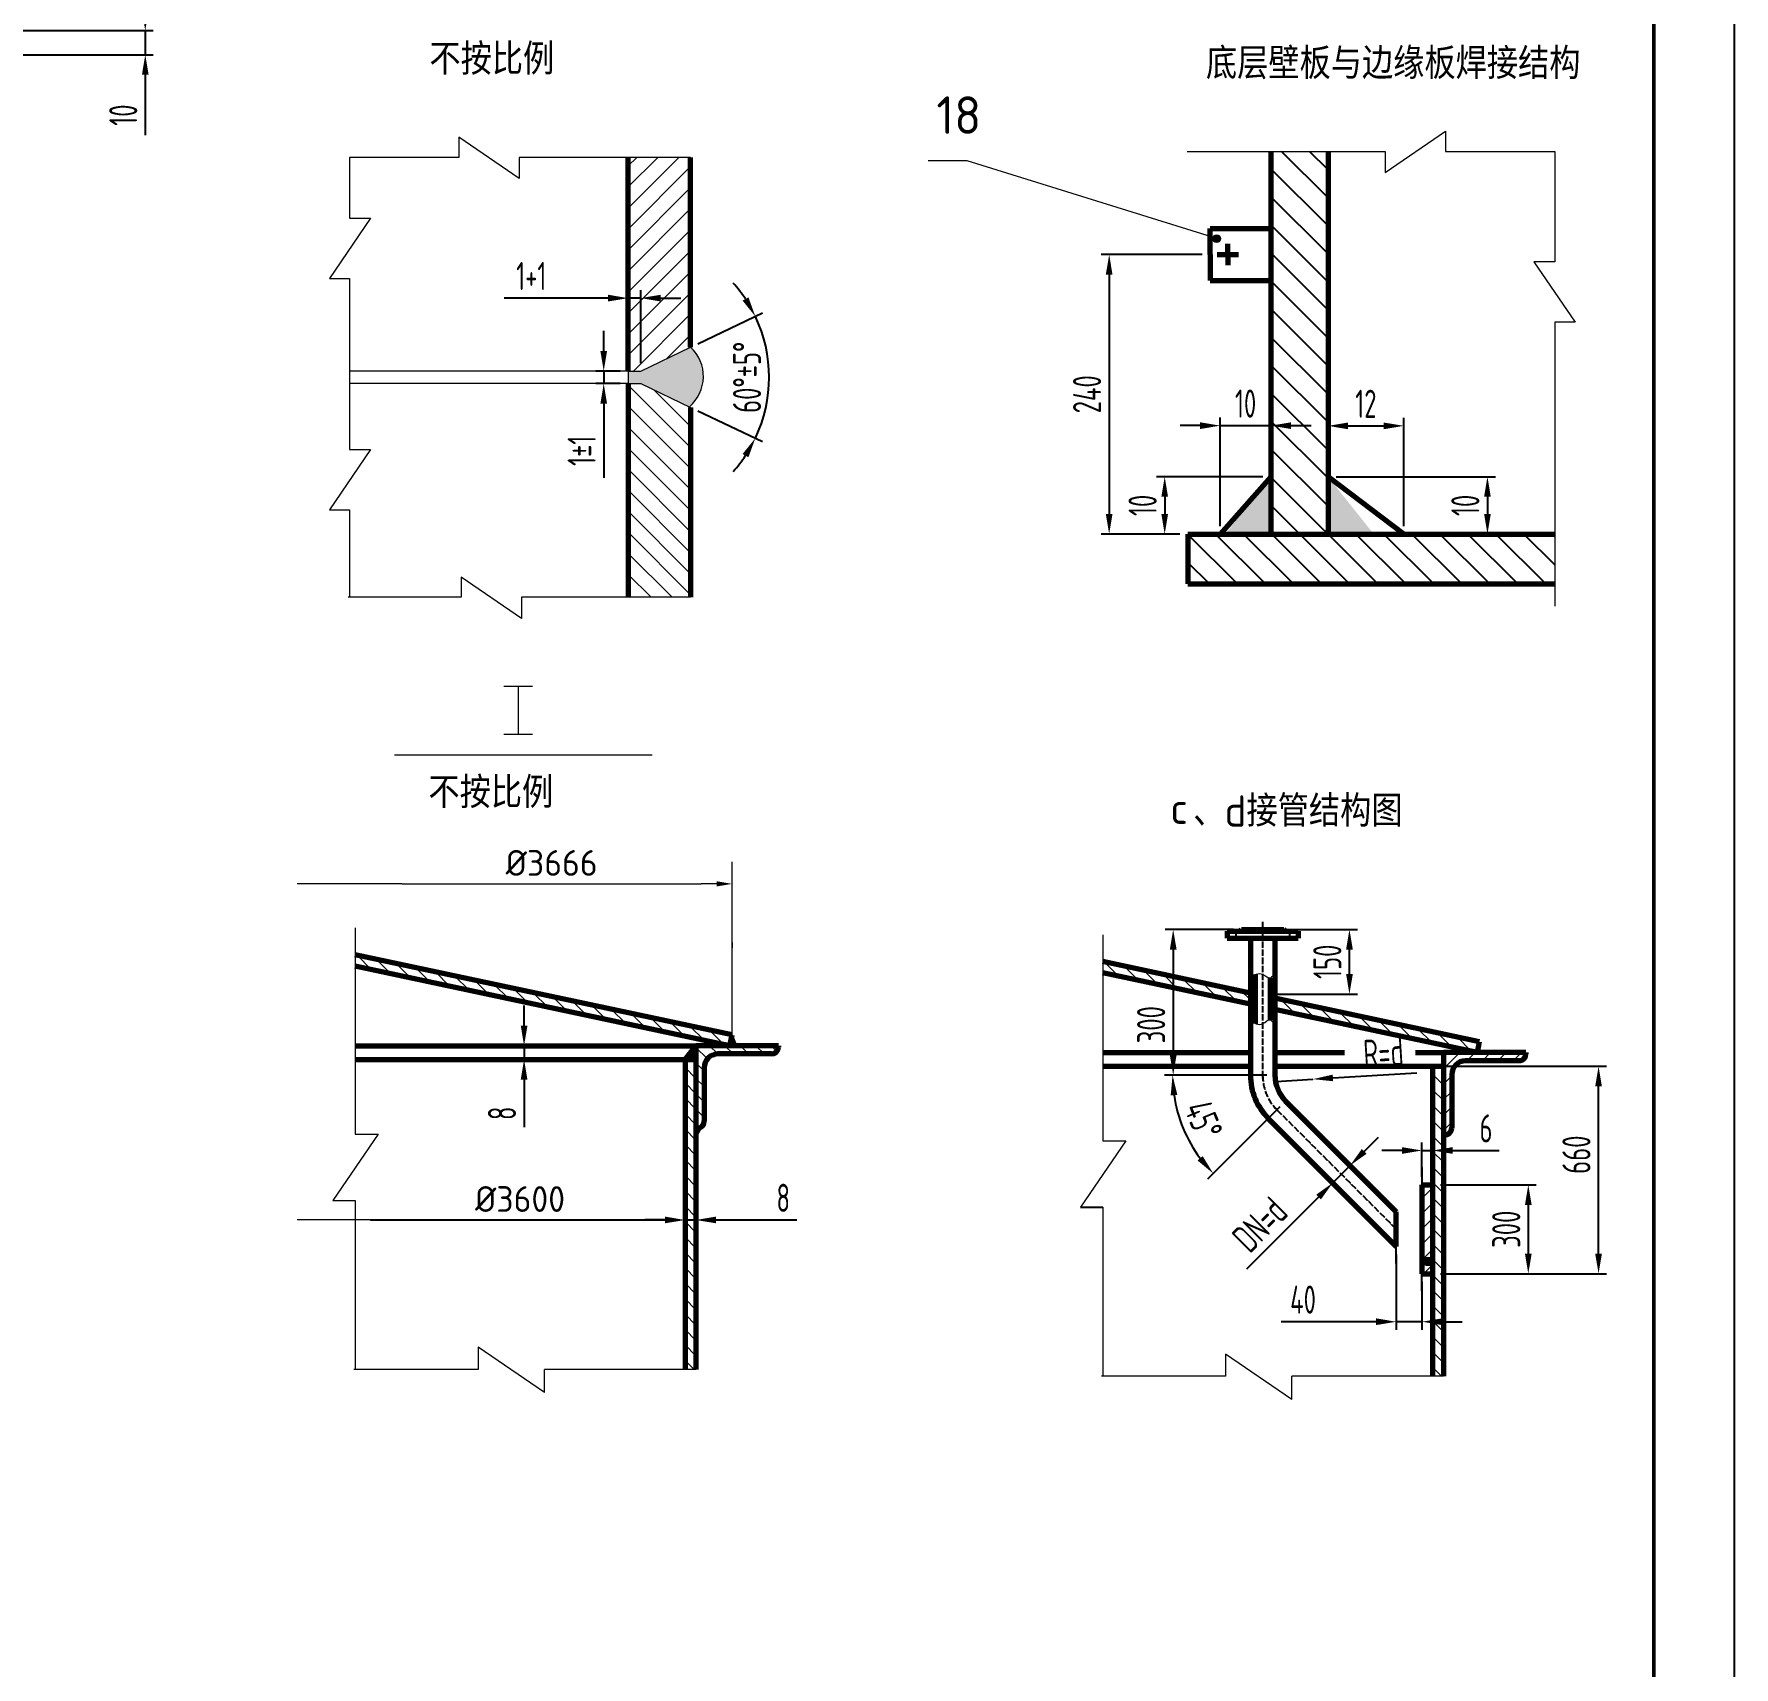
# Model space of a CAD drawing. Header units: millimetres. Extents: x -3106 to 5804, y -5569 to 7046.
# Drawn here: x 2628 to 5804, y -2325 to 726 of the extents above; entities that cross this region are included whole.
import ezdxf

# ---------------------------------------------------------------- set-up
doc = ezdxf.new("R2010")
doc.units = ezdxf.units.MM
doc.linetypes.add('ACAD_ISO04W100', pattern=[30, 24, -3, 0, -3])
for name, color, linetype, lineweight in [('标注', 7, 'Continuous', 18), ('粗实线', 4, 'Continuous', 70), ('细实线', 7, 'Continuous', 18)]:
    doc.layers.add(name, color=color, linetype=linetype, lineweight=lineweight)
doc.layers.add('点划线', color=1, linetype='ACAD_ISO04W100')
doc.styles.add('GB', font='Tssdeng.shx', dxfattribs={"bigfont": 'hztxt.shx'})
doc.styles.add('HGCAD', font='gbenor.shx', dxfattribs={"width": 0.75, "bigfont": 'gbcbig.shx'})
doc.styles.get("Standard").update_dxf_attribs({"font": 'Tssdeng.shx', "bigfont": 'hztxt.shx'})
doc.dimstyles.new('GB', dxfattribs={"dimscale": 5, "dimtxt": 3.5, "dimasz": 2.5, "dimexe": 2.25, "dimexo": 2, "dimtad": 1, "dimdec": 0, "dimtxsty": 'GB', "dimcen": 2.5, "dimadec": 0, "dimazin": 0, "dimtfac": 1, "dimtdec": 0, "dimtmove": 0, "dimatfit": 3, "dimfxl": 0, "dimarcsym": 0})
doc.dimstyles.new('GB$0', dxfattribs={"dimscale": 20, "dimtxt": 3.5, "dimasz": 2.5, "dimexe": 2.25, "dimexo": 2, "dimtad": 1, "dimdec": 0, "dimtxsty": 'GB', "dimcen": 2.5, "dimadec": 0, "dimazin": 0, "dimtfac": 1, "dimtdec": 0, "dimtmove": 0, "dimatfit": 3, "dimfxl": 0, "dimarcsym": 0})
doc.dimstyles.new('GB$2', dxfattribs={"dimscale": 20, "dimtxt": 3.5, "dimasz": 2.5, "dimexe": 2.25, "dimexo": 2, "dimtad": 1, "dimdec": 0, "dimtxsty": 'GB', "dimcen": 2.5, "dimadec": 0, "dimazin": 0, "dimtfac": 1, "dimtdec": 0, "dimtmove": 0, "dimatfit": 3, "dimfxl": 0, "dimarcsym": 0})
doc.dimstyles.new('GB$4', dxfattribs={"dimscale": 20, "dimtxt": 3.5, "dimasz": 2.5, "dimexe": 2.25, "dimexo": 2, "dimtad": 1, "dimtoh": 1, "dimdec": 0, "dimtxsty": 'GB', "dimcen": 2.5, "dimadec": 0, "dimazin": 0, "dimtfac": 1, "dimtdec": 0, "dimtmove": 0, "dimatfit": 3, "dimfxl": 0, "dimarcsym": 0})
pattern_1 = [(135, (3337.66, -10520.879), (-14.402535, -14.402535), [])]
pattern_2 = [(135, (4734.54, -10533.63), (-14.402535, -14.402535), [])]

# ---------------------------------------------------------------- blocks, each defined once
blk = doc.blocks.new('*D9')
at = {"color": 0, "lineweight": -2}
for p, q in [((2835.5, 769.7), (2835.5, 807.2)), ((2182, 732.2), (2850.5, 732.2)), ((2835.5, 732.2), (2835.5, 687.2)), ((2182, 687.2), (2850.5, 687.2)), ((2835.5, 649.7), (2835.5, 536.7))]:
    blk.add_line(p, q, dxfattribs=at)
at = {"color": 0}
for points in [[(2829.3, 769.7), (2841.8, 769.7), (2835.5, 732.2)], [(2829.3, 649.7), (2841.8, 649.7), (2835.5, 687.2)]]:
    blk.add_solid(points, dxfattribs=at)
at = {"layer": 'Defpoints', "color": 0}
for p in [(2167, 732.2), (2167, 687.2), (2835.5, 687.2)]:
    blk.add_point(p, dxfattribs=at)
at = {"color": 0, "insert": (2794.3, 574.4), "char_height": 52.5, "attachment_point": 5, "rotation": 90, "style": 'HGCAD'}
blk.add_mtext('10', dxfattribs=at)
blk = doc.blocks.new('*D24')
at = {"color": 0, "lineweight": -2}
for p, q in [((3700.4, 232.5), (3506.2, 232.5)), ((3737.9, 111.3), (3737.9, 247.5)), ((3761.2, 232.5), (3737.9, 232.5)), ((3761.2, 111.3), (3761.2, 247.5)), ((3798.7, 232.5), (3836.2, 232.5))]:
    blk.add_line(p, q, dxfattribs=at)
at = {"color": 0}
for points in [[(3700.4, 238.8), (3700.4, 226.3), (3737.9, 232.5)], [(3798.7, 238.8), (3798.7, 226.3), (3761.2, 232.5)]]:
    blk.add_solid(points, dxfattribs=at)
at = {"layer": 'Defpoints', "color": 0}
for p in [(3761.2, 232.5), (3737.9, 96.3), (3761.2, 96.3)]:
    blk.add_point(p, dxfattribs=at)
at = {"color": 0, "insert": (3556.8, 273.8), "char_height": 52.5, "attachment_point": 5, "style": 'HGCAD'}
blk.add_mtext('1+1', dxfattribs=at)
blk = doc.blocks.new('*D25')
at = {"color": 0, "lineweight": -2}
for p, q in [((3692.1, 133.8), (3692.1, 171.3)), ((3722.9, 96.3), (3677.1, 96.3)), ((3692.1, 96.3), (3692.1, 72.9)), ((3722.9, 72.9), (3677.1, 72.9)), ((3692.1, 35.4), (3692.1, -103.2))]:
    blk.add_line(p, q, dxfattribs=at)
at = {"color": 0}
for points in [[(3685.9, 133.8), (3698.4, 133.8), (3692.1, 96.3)], [(3685.9, 35.4), (3698.4, 35.4), (3692.1, 72.9)]]:
    blk.add_solid(points, dxfattribs=at)
at = {"layer": 'Defpoints', "color": 0}
for p in [(3737.9, 96.3), (3692.1, 72.9), (3737.9, 72.9)]:
    blk.add_point(p, dxfattribs=at)
at = {"color": 0, "insert": (3650.9, -52.7), "char_height": 52.5, "attachment_point": 5, "rotation": 90, "style": 'HGCAD'}
blk.add_mtext('1%%P1', dxfattribs=at)
blk = doc.blocks.new('*D26')
at = {"color": 0, "lineweight": -2}
for p, q in [((3868.1, 147.2), (3989, 204.8)), ((3868.1, 22), (3989, -35.6))]:
    blk.add_line(p, q, dxfattribs=at)
for start, end in [(33.5975, 41.729), (334.534, 25.466), (318.271, 326.4025)]:
    blk.add_arc((3736.7, 84.6), 264.5, start, end, dxfattribs=at)
at = {"color": 0}
for points in [[(3962.5, 234), (3951.6, 227.9), (3975.5, 198.3)], [(3951.6, -58.7), (3962.5, -64.8), (3975.5, -29.1)]]:
    blk.add_solid(points, dxfattribs=at)
at = {"layer": 'Defpoints', "color": 0}
for p in [(3854.5, 140.7), (3761.2, 96.3), (3761.2, 72.9), (3998.3, 45.6), (3854.5, 28.5)]:
    blk.add_point(p, dxfattribs=at)
at = {"color": 0, "insert": (3959.9, 84.6), "char_height": 52.5, "attachment_point": 5, "rotation": 90, "style": 'HGCAD'}
blk.add_mtext('60%%d%%p5%%D', dxfattribs=at)
blk = doc.blocks.new('*D38')
at = {"color": 0, "lineweight": -2}
for p, q in [((3806.5, -1489.7), (3769, -1489.7)), ((3844, -1489.7), (3864.5, -1489.7)), ((3902, -1489.7), (4053.2, -1489.7)), ((3844, -1503.7), (3844, -1504.7)), ((3864.5, -1503.7), (3864.5, -1504.7))]:
    blk.add_line(p, q, dxfattribs=at)
at = {"color": 0}
for points in [[(3806.5, -1483.4), (3806.5, -1495.9), (3844, -1489.7)], [(3902, -1483.4), (3902, -1495.9), (3864.5, -1489.7)]]:
    blk.add_solid(points, dxfattribs=at)
at = {"layer": 'Defpoints', "color": 0}
for p in [(3844, -1488.7), (3844, -1489.7), (3864.5, -1488.7)]:
    blk.add_point(p, dxfattribs=at)
at = {"color": 0, "insert": (4027.6, -1448.4), "char_height": 52.5, "attachment_point": 5, "style": 'HGCAD'}
blk.add_mtext('8', dxfattribs=at)
blk = doc.blocks.new('*D39')
at = {"color": 0, "lineweight": -2}
for p, q in [((3543.3, -1126.6), (3543.3, -1089.1)), ((3531, -1164.1), (3528.3, -1164.1)), ((3543.3, -1164.1), (3543.3, -1189.8)), ((3531, -1189.8), (3528.3, -1189.8)), ((3543.3, -1227.3), (3543.3, -1316))]:
    blk.add_line(p, q, dxfattribs=at)
at = {"color": 0}
for points in [[(3537.1, -1126.6), (3549.6, -1126.6), (3543.3, -1164.1)], [(3537.1, -1227.3), (3549.6, -1227.3), (3543.3, -1189.8)]]:
    blk.add_solid(points, dxfattribs=at)
at = {"layer": 'Defpoints', "color": 0}
for p in [(3546, -1164.1), (3543.3, -1189.8), (3546, -1189.8)]:
    blk.add_point(p, dxfattribs=at)
at = {"color": 0, "insert": (3502.1, -1290.4), "char_height": 52.5, "attachment_point": 5, "rotation": 90, "style": 'HGCAD'}
blk.add_mtext('8', dxfattribs=at)
blk = doc.blocks.new('*D40')
at = {"color": 0, "lineweight": -2}
for p, q in [((4810.6, 314), (4621.6, 314)), ((4636.6, 276.5), (4636.6, -170.7)), ((4768.7, -208.2), (4621.6, -208.2))]:
    blk.add_line(p, q, dxfattribs=at)
at = {"color": 0}
for points in [[(4630.3, 276.5), (4642.8, 276.5), (4636.6, 314)], [(4630.3, -170.7), (4642.8, -170.7), (4636.6, -208.2)]]:
    blk.add_solid(points, dxfattribs=at)
at = {"layer": 'Defpoints', "color": 0}
for p in [(4825.6, 314), (4636.6, -208.2), (4783.7, -208.2)]:
    blk.add_point(p, dxfattribs=at)
at = {"color": 0, "insert": (4595.3, 52.9), "char_height": 52.5, "attachment_point": 5, "rotation": 90, "style": 'HGCAD'}
blk.add_mtext('240', dxfattribs=at)
blk = doc.blocks.new('*D44')
at = {"color": 0, "lineweight": -2}
for p, q in [((4868.7, -946.9), (4741.2, -946.9)), ((4756.2, -984.4), (4756.2, -1181.7)), ((4885.5, -1219.2), (4741.2, -1219.2))]:
    blk.add_line(p, q, dxfattribs=at)
at = {"color": 0}
for points in [[(4750, -984.4), (4762.5, -984.4), (4756.2, -946.9)], [(4750, -1181.7), (4762.5, -1181.7), (4756.2, -1219.2)]]:
    blk.add_solid(points, dxfattribs=at)
at = {"layer": 'Defpoints', "color": 0}
for p in [(4883.7, -946.9), (4756.2, -1219.2), (4900.5, -1219.2)]:
    blk.add_point(p, dxfattribs=at)
at = {"color": 0, "insert": (4715, -1124.9), "char_height": 52.5, "attachment_point": 5, "rotation": 90, "style": 'HGCAD'}
blk.add_mtext('300', dxfattribs=at)
blk = doc.blocks.new('*D45')
at = {"color": 0, "lineweight": -2}
for p, q in [((5172.9, -1554), (5172.9, -1694.8)), ((5221, -1605.1), (5221, -1694.8)), ((5135.4, -1679.8), (4958.1, -1679.8)), ((5221, -1679.8), (5172.9, -1679.8)), ((5258.5, -1679.8), (5296, -1679.8))]:
    blk.add_line(p, q, dxfattribs=at)
at = {"color": 0}
for points in [[(5135.4, -1673.5), (5135.4, -1686), (5172.9, -1679.8)], [(5258.5, -1673.5), (5258.5, -1686), (5221, -1679.8)]]:
    blk.add_solid(points, dxfattribs=at)
at = {"layer": 'Defpoints', "color": 0}
for p in [(5172.9, -1539), (5221, -1590.1), (5221, -1679.8)]:
    blk.add_point(p, dxfattribs=at)
at = {"color": 0, "insert": (4998.8, -1638.5), "char_height": 52.5, "attachment_point": 5, "style": 'HGCAD'}
blk.add_mtext('40', dxfattribs=at)
blk = doc.blocks.new('*D46')
at = {"color": 0, "lineweight": -2}
for p, q in [((5255.9, -1202.6), (5566, -1202.6)), ((5551, -1552.6), (5551, -1240.1)), ((5255.9, -1590.1), (5566, -1590.1))]:
    blk.add_line(p, q, dxfattribs=at)
at = {"color": 0}
for points in [[(5544.7, -1240.1), (5557.2, -1240.1), (5551, -1202.6)], [(5544.7, -1552.6), (5557.2, -1552.6), (5551, -1590.1)]]:
    blk.add_solid(points, dxfattribs=at)
at = {"layer": 'Defpoints', "color": 0}
for p in [(5240.9, -1202.6), (5551, -1202.6), (5240.9, -1590.1)]:
    blk.add_point(p, dxfattribs=at)
at = {"color": 0, "insert": (5509.7, -1367.7), "char_height": 52.5, "attachment_point": 5, "rotation": 90, "style": 'HGCAD'}
blk.add_mtext('660', dxfattribs=at)
blk = doc.blocks.new('*D47')
at = {"color": 0, "lineweight": -2}
for p, q in [((5255.9, -1423.9), (5434.7, -1423.9)), ((5419.7, -1461.4), (5419.7, -1552.6)), ((5255.9, -1590.1), (5434.7, -1590.1))]:
    blk.add_line(p, q, dxfattribs=at)
at = {"color": 0}
for points in [[(5413.5, -1461.4), (5426, -1461.4), (5419.7, -1423.9)], [(5413.5, -1552.6), (5426, -1552.6), (5419.7, -1590.1)]]:
    blk.add_solid(points, dxfattribs=at)
at = {"layer": 'Defpoints', "color": 0}
for p in [(5240.9, -1423.9), (5240.9, -1590.1), (5419.7, -1590.1)]:
    blk.add_point(p, dxfattribs=at)
at = {"color": 0, "insert": (5378.5, -1507), "char_height": 52.5, "attachment_point": 5, "rotation": 90, "style": 'HGCAD'}
blk.add_mtext('300', dxfattribs=at)
blk = doc.blocks.new('*D48')
at = {"color": 0, "lineweight": -2}
for p, q in [((5183.5, -1359.9), (5146, -1359.9)), ((5221, -1408.9), (5221, -1344.9)), ((5221, -1359.9), (5240.9, -1359.9)), ((5240.9, -1408.9), (5240.9, -1344.9)), ((5278.4, -1359.9), (5365.6, -1359.9))]:
    blk.add_line(p, q, dxfattribs=at)
at = {"color": 0}
for points in [[(5183.5, -1353.6), (5183.5, -1366.1), (5221, -1359.9)], [(5278.4, -1353.6), (5278.4, -1366.1), (5240.9, -1359.9)]]:
    blk.add_solid(points, dxfattribs=at)
at = {"layer": 'Defpoints', "color": 0}
for p in [(5240.9, -1359.9), (5221, -1423.9), (5240.9, -1423.9)]:
    blk.add_point(p, dxfattribs=at)
at = {"color": 0, "insert": (5340.7, -1318.6), "char_height": 52.5, "attachment_point": 5, "style": 'HGCAD'}
blk.add_mtext('6', dxfattribs=at)
blk = doc.blocks.new('*D49')
at = {"color": 0, "lineweight": -2}
for p, q in [((4938.3, -946.9), (5100.5, -946.9)), ((5085.5, -1030.3), (5085.5, -984.4)), ((4938.3, -1067.8), (5100.5, -1067.8))]:
    blk.add_line(p, q, dxfattribs=at)
at = {"color": 0}
for points in [[(5079.3, -984.4), (5091.8, -984.4), (5085.5, -946.9)], [(5079.3, -1030.3), (5091.8, -1030.3), (5085.5, -1067.8)]]:
    blk.add_solid(points, dxfattribs=at)
at = {"layer": 'Defpoints', "color": 0}
for p in [(4923.3, -946.9), (5085.5, -946.9), (4923.3, -1067.8)]:
    blk.add_point(p, dxfattribs=at)
at = {"color": 0, "insert": (5044.3, -1007.3), "char_height": 52.5, "attachment_point": 5, "rotation": 90, "style": 'HGCAD'}
blk.add_mtext('150', dxfattribs=at)
blk = doc.blocks.new('*D50')
at = {"color": 0, "lineweight": -2}
for p, q in [((4931.2, -1219.2), (4740, -1219.2)), ((4955.7, -1278.3), (4820.5, -1413.5))]:
    blk.add_line(p, q, dxfattribs=at)
blk.add_arc((5014.8, -1219.2), 259.7, 188.2796, 216.7204, dxfattribs=at)
at = {"color": 0}
for points in [[(4751.5, -1257.1), (4764, -1256.2), (4755, -1219.2)], [(4811.3, -1370.4), (4801.8, -1378.6), (4831.1, -1402.9)]]:
    blk.add_solid(points, dxfattribs=at)
at = {"layer": 'Defpoints', "color": 0}
for p in [(4946.2, -1219.2), (5014.8, -1219.2), (4966.3, -1267.7), (4763.9, -1286.4)]:
    blk.add_point(p, dxfattribs=at)
at = {"color": 0, "insert": (4812.9, -1302.8), "char_height": 52.5, "attachment_point": 5, "rotation": 292.5, "style": 'HGCAD'}
blk.add_mtext('45%%D', dxfattribs=at)
blk = doc.blocks.new('*D51')
at = {"color": 0, "lineweight": -2}
for p, q in [((4948.8, -1230.8), (5017.3, -1226.6)), ((5054.7, -1224.3), (5211.2, -1214.7))]:
    blk.add_line(p, q, dxfattribs=at)
at = {"color": 0}
blk.add_solid([(5054.3, -1218.1), (5055.1, -1230.5), (5017.3, -1226.6)], dxfattribs=at)
at = {"layer": 'Defpoints', "color": 0}
for p in [(4948.8, -1230.8), (5017.3, -1226.6)]:
    blk.add_point(p, dxfattribs=at)
at = {"color": 0, "insert": (5149.1, -1177.2), "char_height": 52.5, "attachment_point": 5, "rotation": 3.528, "style": 'HGCAD'}
blk.add_mtext('R=d', dxfattribs=at)
blk = doc.blocks.new('*D52')
at = {"color": 0, "lineweight": -2}
for p, q in [((5113.1, -1361.5), (5139.7, -1335)), ((5086.6, -1388), (5054.3, -1420.4)), ((5080.2, -1381.6), (5097.2, -1398.6)), ((5047.9, -1413.9), (5064.9, -1431)), ((5027.8, -1446.9), (4893.3, -1581.3))]:
    blk.add_line(p, q, dxfattribs=at)
at = {"color": 0}
for points in [[(5108.7, -1357.1), (5117.6, -1365.9), (5086.6, -1388)], [(5023.4, -1442.5), (5032.2, -1451.3), (5054.3, -1420.4)]]:
    blk.add_solid(points, dxfattribs=at)
at = {"layer": 'Defpoints', "color": 0}
for p in [(5069.6, -1371), (5037.3, -1403.3), (5054.3, -1420.4)]:
    blk.add_point(p, dxfattribs=at)
at = {"color": 0, "insert": (4918.1, -1498.2), "char_height": 52.5, "attachment_point": 5, "rotation": 45, "style": 'HGCAD'}
blk.add_mtext('DN=d', dxfattribs=at)
blk = doc.blocks.new('*D56')
at = {"color": 0, "lineweight": -2}
for p, q in [((4923.8, -101.2), (4725.3, -101.2)), ((4740.3, -138.7), (4740.3, -170.7)), ((4768.7, -208.2), (4725.3, -208.2))]:
    blk.add_line(p, q, dxfattribs=at)
at = {"color": 0}
for points in [[(4734.1, -138.7), (4746.6, -138.7), (4740.3, -101.2)], [(4734.1, -170.7), (4746.6, -170.7), (4740.3, -208.2)]]:
    blk.add_solid(points, dxfattribs=at)
at = {"layer": 'Defpoints', "color": 0}
for p in [(4938.8, -101.2), (4740.3, -208.2), (4783.7, -208.2)]:
    blk.add_point(p, dxfattribs=at)
at = {"color": 0, "insert": (4699.1, -154.7), "char_height": 52.5, "attachment_point": 5, "rotation": 90, "style": 'HGCAD'}
blk.add_mtext('10', dxfattribs=at)
blk = doc.blocks.new('*D57')
at = {"color": 0, "lineweight": -2}
for p, q in [((4844.1, -193.2), (4844.1, 9.3)), ((4938.8, -193.2), (4938.8, 9.3)), ((4806.6, -5.7), (4769.1, -5.7)), ((4844.1, -5.7), (4938.8, -5.7)), ((4976.3, -5.7), (5013.8, -5.7))]:
    blk.add_line(p, q, dxfattribs=at)
at = {"color": 0}
for points in [[(4806.6, 0.5), (4806.6, -12), (4844.1, -5.7)], [(4976.3, 0.5), (4976.3, -12), (4938.8, -5.7)]]:
    blk.add_solid(points, dxfattribs=at)
at = {"layer": 'Defpoints', "color": 0}
for p in [(4938.8, -5.7), (4844.1, -208.2), (4938.8, -208.2)]:
    blk.add_point(p, dxfattribs=at)
at = {"color": 0, "insert": (4891.5, 35.5), "char_height": 52.5, "attachment_point": 5, "style": 'HGCAD'}
blk.add_mtext('10', dxfattribs=at)
blk = doc.blocks.new('*D58')
at = {"color": 0, "lineweight": -2}
for p, q in [((5060.5, -101.2), (5358.4, -101.2)), ((5343.4, -138.7), (5343.4, -170.7)), ((5202, -208.2), (5358.4, -208.2))]:
    blk.add_line(p, q, dxfattribs=at)
at = {"color": 0}
for points in [[(5337.1, -138.7), (5349.6, -138.7), (5343.4, -101.2)], [(5337.1, -170.7), (5349.6, -170.7), (5343.4, -208.2)]]:
    blk.add_solid(points, dxfattribs=at)
at = {"layer": 'Defpoints', "color": 0}
for p in [(5045.5, -101.2), (5187, -208.2), (5343.4, -208.2)]:
    blk.add_point(p, dxfattribs=at)
at = {"color": 0, "insert": (5302.1, -154.7), "char_height": 52.5, "attachment_point": 5, "rotation": 90, "style": 'HGCAD'}
blk.add_mtext('10', dxfattribs=at)
blk = doc.blocks.new('*D59')
at = {"color": 0, "lineweight": -2}
for p, q in [((5045.5, -193.2), (5045.5, 8.9)), ((5187, -193.2), (5187, 8.9)), ((5083, -6.1), (5149.5, -6.1))]:
    blk.add_line(p, q, dxfattribs=at)
at = {"color": 0}
for points in [[(5083, 0.1), (5083, -12.4), (5045.5, -6.1)], [(5149.5, 0.1), (5149.5, -12.4), (5187, -6.1)]]:
    blk.add_solid(points, dxfattribs=at)
at = {"layer": 'Defpoints', "color": 0}
for p in [(5187, -6.1), (5045.5, -208.2), (5187, -208.2)]:
    blk.add_point(p, dxfattribs=at)
at = {"color": 0, "insert": (5116.2, 35.1), "char_height": 52.5, "attachment_point": 5, "style": 'HGCAD'}
blk.add_mtext('12', dxfattribs=at)

msp = doc.modelspace()

# ---------------------------------------------------------------- hatches: boundary and pattern name
h = msp.add_hatch()
h.set_pattern_fill('ANSI31', color=0, scale=11.664, angle=90, style=0)
h.set_pattern_definition([(135, (15525.966, 51686.862), (-26.186427, -26.186427), [])])
h.paths.add_polyline_path([(5045.53, 506.49), (4938.81, 506.49), (4938.81, -208.19), (5045.53, -208.19)])
h.paths.add_polyline_path([(4783.71, -208.19), (4783.71, -301.51), (5469.38, -301.51), (5469.38, -208.19)])
h = msp.add_hatch(color=0)
h.paths.add_polyline_path([(4938.81, -101.15), (4853.52, -208.19), (4938.81, -208.19)])
h.paths.add_polyline_path([(5045.53, -208.19), (5130.82, -208.19), (5045.53, -101.15)])
at = {"layer": '标注', "ltscale": 0.5}
h = msp.add_hatch(dxfattribs=at)
h.set_pattern_fill('ANSI31', color=0, scale=8.748, style=0)
h.set_pattern_definition([(45, (-885.8, -6501.066), (-19.63982, 19.63982), [])])
h.paths.add_polyline_path([(3761.24, 96.27), (3854.55, 140.7), (3854.55, 495.51), (3737.91, 495.51), (3737.91, 96.27)])
h.paths.add_polyline_path([(3580.41, 305.41), (3668.65, 305.41), (3668.65, 228.87), (3580.41, 228.87)], flags=9)
at = {"layer": '标注'}
for points in [[(3854.55, 140.7), (3761.24, 96.27), (3737.91, 96.27), (3737.91, 72.94), (3761.24, 72.94), (3852.19, 29.62, 0.4502511)], [(3864.55, -1164.15), (3844.02, -1189.81), (3864.55, -1189.81)], [(3931.91, -1144.07), (3927.65, -1164.15), (3940.69, -1164.15)], [(3877.64, -1312.62, -0.2452019), (3867.11, -1318.11), (3864.55, -1318.11), (3864.55, -1335.93)]]:
    msp.add_hatch(color=0, dxfattribs=at).paths.add_polyline_path(points)
at = {"layer": '标注', "ltscale": 0.5}
h = msp.add_hatch(dxfattribs=at)
h.set_pattern_fill('ANSI31', color=0, scale=8.748, angle=90, style=0)
h.set_pattern_definition([(135, (-885.8, -6501.066), (-19.63982, -19.63982), [])])
h.paths.add_polyline_path([(3737.91, -326.31), (3854.55, -326.31), (3854.55, 28.5), (3761.24, 72.94), (3737.91, 72.94)])
at = {"layer": '标注'}
h = msp.add_hatch(dxfattribs=at)
h.set_pattern_fill('ANSI31', color=0, scale=6.4152, angle=90, style=0)
h.set_pattern_definition(pattern_1)
h.paths.add_polyline_path([(3227.55, -994.35), (3227.55, -1015.34), (3927.65, -1164.15), (3931.91, -1144.07)])
h = msp.add_hatch(dxfattribs=at)
h.set_pattern_fill('ANSI31', color=0, scale=6.4152, angle=90, style=0)
h.set_pattern_definition(pattern_2)
h.paths.add_polyline_path([(4946.2, -1075.5), (4946.2, -1096.48), (5324.53, -1176.9), (5328.79, -1156.82)])
h.paths.add_polyline_path([(4900.49, -1086.77), (4900.49, -1065.78), (4624.43, -1007.1), (4624.43, -1028.09)])
h = msp.add_hatch(dxfattribs=at)
h.set_pattern_fill('ANSI31', color=0, scale=6.4152, angle=90, style=0)
h.set_pattern_definition(pattern_1)
h.paths.add_polyline_path([(4018.51, -1166.71), (4018.51, -1164.15), (3864.55, -1164.15), (3864.55, -1318.11), (3867.11, -1318.11, 0.4142136), (3879.94, -1305.28), (3879.94, -1205.21, -0.4142136), (3905.6, -1179.54), (4005.68, -1179.54, 0.4142136)])
h = msp.add_hatch(dxfattribs=at)
h.set_pattern_fill('ANSI31', color=0, scale=6.4152, angle=90, style=0)
h.set_pattern_definition(pattern_1)
h.paths.add_polyline_path([(3864.55, -1189.81), (3844.02, -1189.81), (3844.02, -1768.85), (3864.55, -1768.85)])
h = msp.add_hatch(dxfattribs=at)
h.set_pattern_fill('ANSI31', color=0, scale=6.4152, style=0)
h.set_pattern_definition([(45, (17672.58, 52798.507), (-14.402535, 14.402535), [])])
h.paths.add_polyline_path([(5240.9, -1423.92), (5220.97, -1423.92), (5220.97, -1590.09), (5240.9, -1590.09)])
h.paths.add_polyline_path([(5415.39, -1179.46), (5415.39, -1176.9), (5261.43, -1176.9), (5261.43, -1330.86), (5263.99, -1330.86, 0.4142136), (5276.82, -1318.03), (5276.82, -1217.96, -0.4142136), (5302.48, -1192.3), (5402.56, -1192.3, 0.4142136)])
h = msp.add_hatch(dxfattribs=at)
h.set_pattern_fill('ANSI31', color=0, scale=6.4152, angle=90, style=0)
h.set_pattern_definition(pattern_2)
h.paths.add_polyline_path([(5261.43, -1202.56), (5240.9, -1202.56), (5240.9, -1781.6), (5261.43, -1781.6)])
at = {"layer": '细实线'}
for points in [[(4830.16, 343.68, 1), (4844.74, 343.68, 1)], [(5239.31, -1567.54, 1), (5223.27, -1567.54, 1)]]:
    msp.add_hatch(color=0, dxfattribs=at).paths.add_polyline_path(points)

# ---------------------------------------------------------------- linework, layer by layer
at = {"color": 0, "lineweight": -3}
msp.add_line((5804.08, 7045.72), (5804.08, -5569.28), dxfattribs=at)
at = {"color": 0, "lineweight": 50}
msp.add_line((5654.08, 6895.72), (5654.08, -5419.28), dxfattribs=at)
at = {"color": 0}
for p, q in [((5220.97, -1391.84), (5220.97, -1423.92)), ((3256.42, -1489.66), (3815.15, -1489.66)), ((4582.99, -1465.9), (4624.43, -1465.9)), ((5172.92, -1571.05), (5172.92, -1538.98)), ((5220.97, -1622.16), (5220.97, -1590.09))]:
    msp.add_line(p, q, dxfattribs=at)
for points in [[(4844.1, -208.19), (4938.81, -101.15), (4853.7, -208.19), (4844.1, -208.19)], [(5045.53, -101.15), (5126.55, -208.19), (5186.96, -208.19), (5045.53, -101.15)]]:
    msp.add_solid(points, dxfattribs=at)
at = {"layer": '标注', "color": 0}
for p, q in [((5152.43, 467.02), (5265.1, 544.16)), ((5265.1, 544.16), (5265.1, 506.49)), ((3534.09, 456.05), (3421.43, 533.18)), ((3421.43, 533.18), (3421.43, 495.51)), ((3421.43, 495.51), (3217.14, 495.51)), ((3217.14, 495.51), (3217.14, 381.76)), ((3217.14, 495.51), (3217.14, 381.76)), ((3854.55, 495.51), (3534.09, 495.51)), ((3534.09, 495.51), (3534.09, 456.05)), ((4782.19, 506.49), (5152.43, 506.49)), ((5152.43, 506.49), (5152.43, 467.02)), ((5265.1, 506.49), (5469.38, 506.49)), ((5469.38, 506.49), (5469.38, 300.43)), ((3256.6, 381.76), (3179.47, 269.09)), ((3217.14, 381.76), (3256.6, 381.76)), ((5469.38, 300.43), (5429.92, 300.43)), ((5429.92, 300.43), (5507.05, 187.76)), ((3179.47, 269.09), (3217.14, 269.09)), ((3217.14, 269.09), (3217.14, 68.74)), ((3217.14, 219.26), (3217.14, 73.35)), ((5507.05, 187.76), (5469.38, 187.76)), ((5469.38, 187.76), (5469.38, -16.52)), ((3761.24, 96.27), (3854.55, 140.7)), ((3737.91, 96.27), (3217.14, 96.27)), ((3737.91, 96.27), (3761.24, 96.27)), ((3737.91, 96.27), (3737.91, 72.94)), ((3737.91, 72.94), (3217.14, 72.94)), ((3217.14, 68.74), (3217.14, -50.15)), ((3737.91, 72.94), (3761.24, 72.94)), ((3761.24, 72.94), (3854.55, 28.5)), ((5469.38, -16.52), (5469.38, -342.68)), ((3256.6, -50.15), (3179.47, -162.82)), ((3217.14, -39.31), (3217.14, -50.15)), ((3217.14, -50.15), (3256.6, -50.15)), ((3179.47, -162.82), (3217.14, -162.82)), ((3217.14, -162.82), (3217.14, -326.31)), ((3538.62, -365.77), (3425.96, -288.64)), ((3425.96, -288.64), (3425.96, -326.31)), ((3425.96, -326.31), (3214.9, -326.31)), ((3796.23, -326.31), (3538.62, -326.31)), ((3538.62, -326.31), (3538.62, -365.77)), ((3854.55, -326.31), (3737.91, -326.31)), ((3505.18, -492.6), (3558.96, -492.6)), ((3532.07, -492.6), (3532.07, -581.91)), ((3505.18, -581.91), (3558.96, -581.91)), ((3301.41, -620.7), (3782.38, -620.7)), ((3931.91, -1144.07), (3931.91, -820.74)), ((3315.45, -861.74), (3119.03, -861.74)), ((3315.45, -861.74), (3874.18, -861.74)), ((3903.05, -861.74), (3874.18, -861.74)), ((3227.55, -944.01), (3227.55, -1168.73)), ((3931.91, -971.06), (3931.91, -981.23)), ((4624.43, -956.76), (4624.43, -1181.48)), ((3227.55, -1168.73), (3227.55, -1329.22)), ((3931.91, -1144.07), (3940.69, -1164.15)), ((4624.43, -1181.48), (4624.43, -1341.97)), ((3270.96, -1329.22), (3186.11, -1453.15)), ((3227.55, -1329.22), (3270.96, -1329.22)), ((3878.86, -1310.45), (3864.55, -1335.93)), ((4667.84, -1341.97), (4582.99, -1465.9)), ((4624.43, -1341.97), (4667.84, -1341.97)), ((3186.11, -1453.15), (3227.55, -1453.15)), ((3227.55, -1453.15), (3227.55, -1768.85)), ((3256.42, -1489.66), (3119.03, -1489.66)), ((4624.43, -1465.9), (4624.43, -1781.6)), ((5240.9, -1527.92), (5240.9, -1504.89)), ((3844.02, -1572.51), (3844.02, -1549.48)), ((3581.18, -1812.26), (3457.25, -1727.41)), ((3457.25, -1727.41), (3457.25, -1768.85)), ((4978.06, -1825.01), (4854.13, -1740.16)), ((4854.13, -1740.16), (4854.13, -1781.6)), ((3457.25, -1768.85), (3225.08, -1768.85)), ((3864.55, -1768.85), (3581.18, -1768.85)), ((3581.18, -1812.26), (3581.18, -1768.85)), ((4854.13, -1781.6), (4621.96, -1781.6)), ((5261.43, -1781.6), (4978.06, -1781.6)), ((4978.06, -1825.01), (4978.06, -1781.6))]:
    msp.add_line(p, q, dxfattribs=at)
msp.add_arc((3804.19, 86.2), 74.2, 310.30608, 47.26491, dxfattribs=at)
msp.add_solid([(3903.05, -856.93), (3903.05, -866.55), (3931.91, -861.74)], dxfattribs=at)
at = {"layer": '点划线', "color": 0}
for p, q in [((4873.23, -947.19), (4873.23, -967.08)), ((4923.34, -932.47), (4923.34, -967.01)), ((4973.46, -945.69), (4973.46, -967.61))]:
    msp.add_line(p, q, dxfattribs=at)
at = {"layer": '点划线', "color": 0, "ltscale": 0.5}
for p, q in [((4923.34, -954.24), (4923.34, -1225.63)), ((4950.12, -1283.85), (5172.92, -1506.66))]:
    msp.add_line(p, q, dxfattribs=at)
msp.add_arc((5014.76, -1219.21), 91.42, 180, 225, dxfattribs=at)
at = {"layer": '粗实线', "color": 0}
for p, q in [((3737.91, 96.27), (3737.91, 495.51)), ((3854.55, 140.7), (3854.55, 495.51)), ((4938.81, 506.49), (4938.81, -208.19)), ((5045.53, 506.49), (5045.53, -208.19)), ((4825.57, 314.01), (4825.57, 362.37)), ((4825.57, 362.37), (4938.81, 362.37)), ((4858.38, 314.01), (4858.38, 333.68)), ((4825.57, 314.01), (4825.57, 265.64)), ((4838.28, 314.01), (4878.48, 314.01)), ((4858.38, 314.01), (4858.38, 294.34)), ((4825.57, 265.64), (4938.81, 265.64)), ((3737.91, 72.94), (3737.91, -326.31)), ((3854.55, 28.5), (3854.55, -326.31)), ((4938.81, -101.15), (4844.1, -208.19)), ((5045.53, -101.15), (5186.96, -208.19)), ((4783.71, -208.19), (5469.38, -208.19)), ((4783.71, -208.19), (4783.71, -301.51)), ((4783.71, -301.51), (5469.38, -301.51)), ((4857.19, -950.11), (4880.44, -950.11)), ((4857.19, -950.11), (4857.19, -962.94)), ((4880.44, -950.11), (4883.65, -946.9)), ((4880.44, -950.11), (4966.25, -950.11)), ((4883.65, -946.9), (4963.04, -946.9)), ((4883.65, -946.9), (4963.04, -946.9)), ((4966.25, -950.11), (4963.04, -946.9)), ((4966.25, -950.11), (4989.5, -950.11)), ((4989.5, -950.11), (4989.5, -962.94)), ((4857.19, -962.94), (4989.5, -962.94)), ((4900.49, -962.94), (4900.49, -1219.21)), ((4900.49, -962.94), (4946.2, -962.94)), ((4946.2, -962.94), (4946.2, -1219.21)), ((3931.91, -1144.07), (3227.55, -994.35)), ((3927.65, -1164.15), (3227.55, -1015.34)), ((4900.49, -1065.78), (4624.43, -1007.1)), ((4900.49, -1086.77), (4624.43, -1028.09)), ((4909.23, -1031.13), (4909.23, -1122.49)), ((4937.46, -1037.63), (4937.46, -1115.99)), ((5328.79, -1156.82), (4946.2, -1075.5)), ((5324.53, -1176.9), (4946.2, -1096.48)), ((3227.55, -1164.15), (3864.55, -1164.15)), ((3864.55, -1164.15), (3844.02, -1189.81)), ((3864.55, -1164.15), (3864.55, -1768.85)), ((4018.51, -1164.15), (3864.55, -1164.15)), ((3864.55, -1164.15), (3864.55, -1318.11)), ((3927.65, -1164.15), (3931.91, -1144.07)), ((4018.51, -1164.15), (4018.51, -1166.71)), ((5324.53, -1176.9), (5328.79, -1156.82)), ((3227.55, -1189.81), (3844.02, -1189.81)), ((3844.02, -1189.81), (3844.02, -1768.85)), ((3844.02, -1189.81), (3864.55, -1189.81)), ((3879.94, -1205.21), (3879.94, -1305.28)), ((4005.68, -1179.54), (3905.6, -1179.54)), ((4624.43, -1176.9), (4900.49, -1176.9)), ((4624.43, -1202.56), (4900.49, -1202.56)), ((4946.2, -1176.9), (5076.23, -1176.9)), ((4946.2, -1202.56), (5240.9, -1202.56)), ((5209.23, -1176.9), (5261.43, -1176.9)), ((5240.9, -1202.56), (5240.9, -1781.6)), ((5240.9, -1202.56), (5261.43, -1202.56)), ((5261.43, -1176.9), (5261.43, -1781.6)), ((5415.39, -1176.9), (5261.43, -1176.9)), ((5261.43, -1176.9), (5261.43, -1330.86)), ((5402.56, -1192.3), (5302.48, -1192.3)), ((5415.39, -1176.9), (5415.39, -1179.46)), ((5276.82, -1217.96), (5276.82, -1318.03)), ((4966.28, -1267.69), (5172.92, -1474.34)), ((4933.96, -1300.01), (5172.92, -1538.98)), ((3864.55, -1318.11), (3867.11, -1318.11)), ((5261.43, -1330.86), (5263.99, -1330.86)), ((5220.97, -1423.92), (5240.9, -1423.92)), ((5220.97, -1423.92), (5220.97, -1590.09)), ((5172.92, -1538.98), (5172.92, -1474.34)), ((5220.97, -1590.09), (5240.9, -1590.09))]:
    msp.add_line(p, q, dxfattribs=at)
for centre, radius, start, end in [((4005.68, -1166.71), 12.83, 270, 0), ((3905.6, -1205.21), 25.66, 90, 180), ((5302.48, -1217.96), 25.66, 90, 180), ((5402.56, -1179.46), 12.83, 270, 0), ((5014.76, -1219.21), 114.27, 180, 225), ((5014.76, -1219.21), 68.56, 180, 225), ((3867.11, -1305.28), 12.83, 270, 0), ((5263.99, -1318.03), 12.83, 270, 0)]:
    msp.add_arc(centre, radius, start, end, dxfattribs=at)
at = {"layer": '细实线', "color": 0}
for p, q in [((4371.39, 488.73), (4298.49, 488.73)), ((4837.45, 343.68), (4371.39, 488.73))]:
    msp.add_line(p, q, dxfattribs=at)
for centre, radius in [((4837.45, 343.68), 7.29), ((5231.83, -1567.47), 8.02)]:
    msp.add_circle(centre, radius, dxfattribs=at)
for points in [[(4900.49, -1034.54), (4911.51, -1030.43), (4923.34, -1030.43), (4938.51, -1037.18), (4943.39, -1033.37), (4946.2, -1033.37)], [(4900.49, -1119.09), (4911.51, -1123.19), (4923.34, -1123.19), (4938.51, -1116.45), (4943.39, -1120.26), (4946.2, -1120.26)]]:
    msp.add_spline(points, degree=3, dxfattribs=at)

# ---------------------------------------------------------------- texts
at = {"layer": '标注', "color": 0, "char_height": 58.32, "width": 896.2401, "attachment_point": 1}
for s, insert in [('不按比例', (3366.4, 708.21)), ('底层壁板与边缘板焊接结构', (4817.38, 700.17)), ('不按比例', (3364.53, -661.93)), ('、d接管结构图', (4793.79, -696.5)), ('c', (4750.8, -691.51))]:
    msp.add_mtext(s, dxfattribs=dict(at, insert=insert))
at = {"layer": '标注', "color": 0, "insert": (4313.69, 609.45), "char_height": 70, "width": 96.0004, "attachment_point": 1, "style": 'GB'}
msp.add_mtext('18', dxfattribs=at)
at = {"layer": '标注', "color": 0, "char_height": 48.114, "attachment_point": 5, "style": 'GB'}
for s, insert in [('%%C3666', (3594.81, -822.65)), ('%%C3600', (3535.78, -1450.57))]:
    msp.add_mtext(s, dxfattribs=dict(at, insert=insert))

# ---------------------------------------------------------------- dimensions: what is measured, and where the dimension line sits
at = {"color": 0}
for base, p1, p2, text, dimstyle, override, picture, middle in [((2835.51, 687.16), (2167, 732.16), (2167, 687.16), '10', 'GB', {"dimscale": 15, "dimexe": 1, "dimexo": 1, "dimgap": 1, "dimdec": 1, "dimdsep": 46, "dimtxsty": 'HGCAD', "dimcen": 0, "dimadec": 1, "dimtdec": 1, "dimatfit": 1}, '*D9', (2794.26, 574.45)), ((4636.59, -208.19), (4825.57, 314.01), (4783.71, -208.19), '240', 'GB$0', {"dimscale": 15, "dimexe": 1, "dimexo": 1, "dimgap": 1, "dimdec": 1, "dimdsep": 46, "dimtxsty": 'HGCAD', "dimcen": 0, "dimadec": 1, "dimtdec": 1, "dimatfit": 1}, '*D40', (4595.34, 52.91)), ((3692.14, 72.94), (3737.91, 96.27), (3737.91, 72.94), '1%%P1', 'GB$0', {"dimscale": 15, "dimexe": 1, "dimexo": 1, "dimgap": 1, "dimdec": 1, "dimdsep": 46, "dimtxsty": 'HGCAD', "dimcen": 0, "dimadec": 1, "dimtdec": 1, "dimatfit": 1}, '*D25', (3650.89, -52.65)), ((4740.34, -208.19), (4938.81, -101.15), (4783.71, -208.19), '10', 'GB$0', {"dimscale": 15, "dimexe": 1, "dimexo": 1, "dimgap": 1, "dimdec": 1, "dimdsep": 46, "dimtxsty": 'HGCAD', "dimcen": 0, "dimadec": 1, "dimtdec": 2, "dimatfit": 1}, '*D56', (4699.09, -154.67)), ((5343.38, -208.19), (5045.53, -101.15), (5186.96, -208.19), '10', 'GB$0', {"dimscale": 15, "dimexe": 1, "dimexo": 1, "dimgap": 1, "dimdec": 1, "dimdsep": 46, "dimtxsty": 'HGCAD', "dimcen": 0, "dimadec": 1, "dimtdec": 2, "dimatfit": 1}, '*D58', (5302.13, -154.67)), ((5085.5, -946.9), (4923.34, -1067.77), (4923.34, -946.9), '150', 'GB$0', {"dimscale": 15, "dimexe": 1, "dimexo": 1, "dimgap": 1, "dimdec": 1, "dimdsep": 46, "dimtxsty": 'HGCAD', "dimcen": 0, "dimadec": 1, "dimtdec": 1, "dimatfit": 1}, '*D49', (5044.25, -1007.34)), ((3543.3, -1189.81), (3546.05, -1164.15), (3546.05, -1189.81), '8', 'GB$0', {"dimscale": 15, "dimexe": 1, "dimexo": 1, "dimgap": 1, "dimdec": 1, "dimdsep": 46, "dimtxsty": 'HGCAD', "dimcen": 0, "dimadec": 1, "dimtdec": 1, "dimatfit": 1}, '*D39', (3502.05, -1290.41))]:
    dim = msp.add_linear_dim(base=base, p1=p1, p2=p2, angle=90, text=text, dimstyle=dimstyle, override=override, dxfattribs=at)
    dim.commit()
    dim.dimension.update_dxf_attribs({"geometry": picture, "text_midpoint": middle})
for base, p1, p2, text, override, picture, middle in [((3761.24, 232.51), (3737.91, 96.27), (3761.24, 96.27), '1+1', {"dimscale": 15, "dimexe": 1, "dimexo": 1, "dimgap": 1, "dimdec": 1, "dimdsep": 46, "dimtxsty": 'HGCAD', "dimcen": 0, "dimadec": 1, "dimtdec": 1, "dimatfit": 1}, '*D24', (3556.75, 232.51)), ((4938.81, -5.74), (4844.1, -208.19), (4938.81, -208.19), '10', {"dimscale": 15, "dimexe": 1, "dimexo": 1, "dimgap": 1, "dimdec": 1, "dimdsep": 46, "dimtxsty": 'HGCAD', "dimcen": 0, "dimadec": 1, "dimtdec": 2, "dimatfit": 1}, '*D57', (4891.45, -5.74)), ((5186.96, -6.13), (5045.53, -208.19), (5186.96, -208.19), '12', {"dimscale": 15, "dimexe": 1, "dimexo": 1, "dimgap": 1, "dimdec": 1, "dimdsep": 46, "dimtxsty": 'HGCAD', "dimcen": 0, "dimadec": 1, "dimtdec": 2, "dimatfit": 1}, '*D59', (5116.25, -6.13)), ((3844.02, -1489.66), (3864.55, -1488.71), (3844.02, -1488.71), '8', {"dimscale": 15, "dimexe": 1, "dimexo": 1, "dimgap": 1, "dimdec": 1, "dimdsep": 46, "dimtxsty": 'HGCAD', "dimcen": 0, "dimadec": 1, "dimtdec": 1, "dimatfit": 1}, '*D38', (4027.6, -1489.66)), ((5220.97, -1679.8), (5172.92, -1538.98), (5220.97, -1590.09), '40', {"dimscale": 15, "dimexe": 1, "dimexo": 1, "dimgap": 1, "dimdec": 1, "dimdsep": 46, "dimtxsty": 'HGCAD', "dimcen": 0, "dimadec": 1, "dimtdec": 1, "dimatfit": 1}, '*D45', (4998.83, -1679.8))]:
    dim = msp.add_linear_dim(base=base, p1=p1, p2=p2, text=text, dimstyle='GB$0', override=override, dxfattribs=at)
    dim.commit()
    dim.dimension.update_dxf_attribs({"geometry": picture, "text_midpoint": middle, "dimtype": 160})
dim = msp.add_angular_dim_2l(base=(3998.3, 45.56), line1=((3761.24, 72.94), (3854.55, 28.5)), line2=((3761.24, 96.27), (3854.55, 140.7)), text='60%%d%%p5%%D', dimstyle='GB$2', override={"dimscale": 15, "dimexe": 1, "dimexo": 1, "dimgap": 1, "dimdec": 1, "dimdsep": 46, "dimtxsty": 'HGCAD', "dimcen": 0, "dimadec": 1, "dimtdec": 1, "dimatfit": 1}, dxfattribs=at)
dim.commit()
dim.dimension.update_dxf_attribs({"geometry": '*D26', "text_midpoint": (3959.95, 84.6)})
for base, p1, p2, text, picture, middle in [((4756.2, -1219.21), (4883.65, -946.9), (4900.49, -1219.21), '300', '*D44', (4756.2, -1124.9)), ((5550.97, -1202.56), (5240.9, -1590.09), (5240.9, -1202.56), '660', '*D46', (5550.97, -1367.65)), ((5419.72, -1590.09), (5240.9, -1423.92), (5240.9, -1590.09), '300', '*D47', (5419.72, -1507))]:
    dim = msp.add_linear_dim(base=base, p1=p1, p2=p2, angle=90, text=text, dimstyle='GB$0', override={"dimscale": 15, "dimexe": 1, "dimexo": 1, "dimgap": 1, "dimdec": 1, "dimdsep": 46, "dimtxsty": 'HGCAD', "dimcen": 0, "dimadec": 1, "dimtdec": 1, "dimatfit": 1}, dxfattribs=at)
    dim.commit()
    dim.dimension.update_dxf_attribs({"geometry": picture, "text_midpoint": middle, "dimtype": 160})
dim = msp.add_radius_dim(center=(4948.82, -1230.84), mpoint=(5017.26, -1226.62), text='R=d', dimstyle='GB$4', override={"dimscale": 15, "dimexe": 1, "dimexo": 1, "dimgap": 1, "dimtoh": 0, "dimdec": 1, "dimdsep": 46, "dimtxsty": 'HGCAD', "dimcen": 0, "dimadec": 1, "dimtdec": 1, "dimatfit": 1}, dxfattribs=at)
dim.commit()
dim.dimension.update_dxf_attribs({"geometry": '*D51', "text_midpoint": (5151.68, -1218.33), "dimtype": 164})
dim = msp.add_angular_dim_3p(base=(4763.88, -1286.43), center=(5014.76, -1219.21), p1=(4946.2, -1219.21), p2=(4966.28, -1267.69), text='45%%D', dimstyle='GB$2', override={"dimscale": 15, "dimexe": 1, "dimexo": 1, "dimgap": 1, "dimdec": 1, "dimdsep": 46, "dimtxsty": 'HGCAD', "dimcen": 0, "dimadec": 1, "dimtdec": 1, "dimatfit": 1}, dxfattribs=at)
dim.commit()
dim.dimension.update_dxf_attribs({"geometry": '*D50', "text_midpoint": (4812.91, -1302.82)})
dim = msp.add_linear_dim(base=(5240.9, -1359.87), p1=(5220.97, -1423.92), p2=(5240.9, -1423.92), text='6', dimstyle='GB$0', override={"dimscale": 15, "dimexe": 1, "dimexo": 1, "dimgap": 1, "dimdec": 1, "dimdsep": 46, "dimtxsty": 'HGCAD', "dimcen": 0, "dimadec": 1, "dimtdec": 1, "dimatfit": 1}, dxfattribs=at)
dim.commit()
dim.dimension.update_dxf_attribs({"geometry": '*D48', "text_midpoint": (5340.74, -1318.62)})
dim = msp.add_aligned_dim(p1=(5069.6, -1371.01), p2=(5037.28, -1403.34), distance=24.07, text='DN=d', dimstyle='GB$0', override={"dimscale": 15, "dimexe": 1, "dimexo": 1, "dimgap": 1, "dimdec": 1, "dimdsep": 46, "dimtxsty": 'HGCAD', "dimcen": 0, "dimadec": 1, "dimtdec": 1, "dimatfit": 1}, dxfattribs=at)
dim.commit()
dim.dimension.update_dxf_attribs({"geometry": '*D52', "text_midpoint": (4918.13, -1498.2)})

doc.saveas('drawing.dxf')
